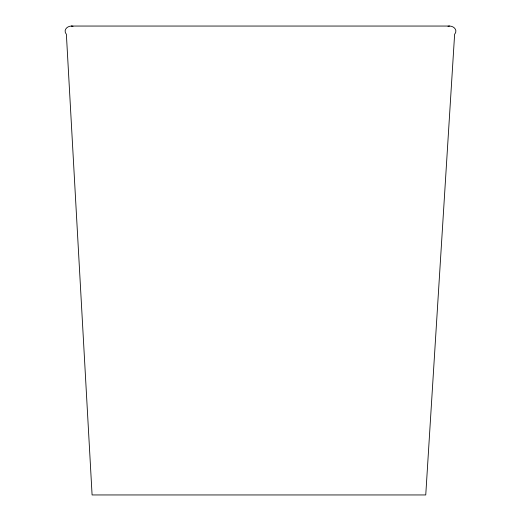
<?xml version="1.0" encoding="UTF-8"?>
<svg xmlns="http://www.w3.org/2000/svg" width="521" height="521" viewBox="0 0 521 521"><rect width="100%" height="100%" fill="white"/><g stroke="black" fill="none" stroke-linecap="round" stroke-linejoin="round"><path stroke-width="0.78" d="M71.481 26.05C68.668 26.096 65.639 27.743 65.125 30.706L65.333 32.582L66.375 34.275L92.087 494.95L425.748 494.95L454.625 34.275L455.667 32.582L455.875 30.706C455.361 27.743 452.332 26.096 449.519 26.05L71.481 26.05L73.018 26.278M447.982 26.278L449.519 26.05"/></g></svg>
